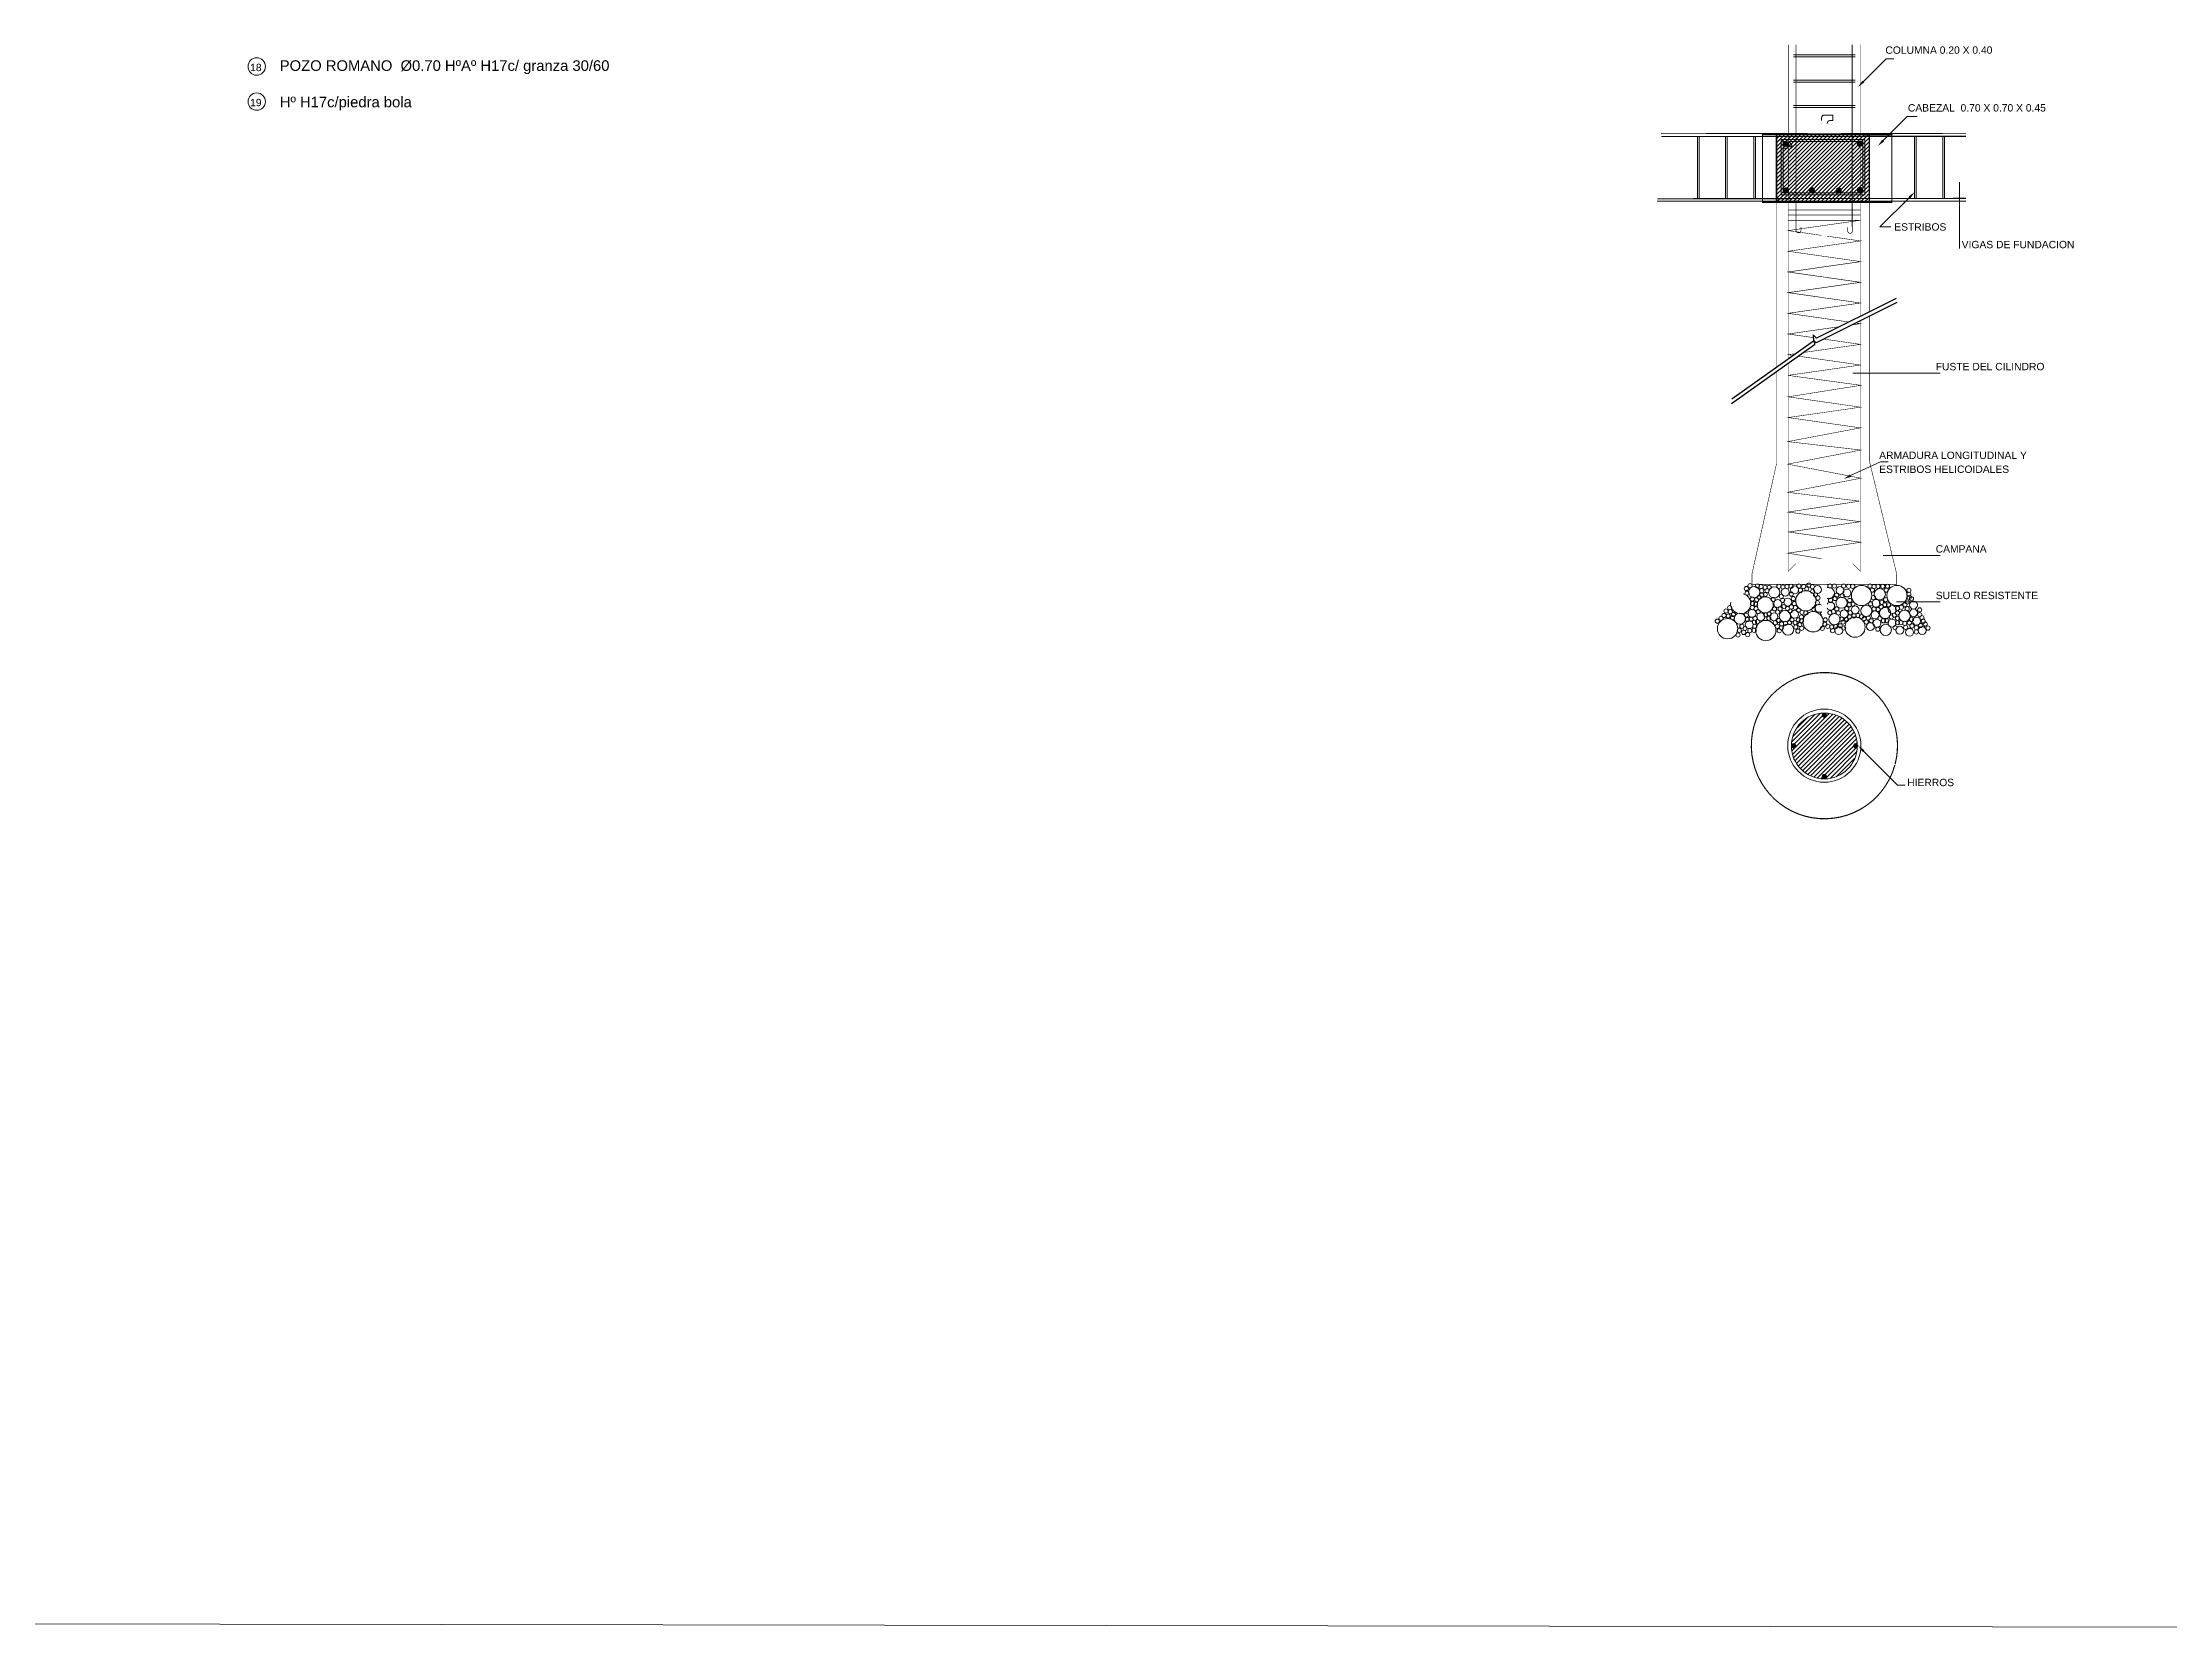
# Model space of a CAD drawing. Header units: millimetres. Extents: x 1578 to 2210, y 899 to 1032.
# Drawn here: x 2071.5 to 2114.96, y 909.39 to 941.88 of the extents above; entities that cross this region are included whole.
import ezdxf

# ---------------------------------------------------------------- set-up
doc = ezdxf.new("R2010")
doc.units = ezdxf.units.MM
doc.layers.add('COTAS', color=7, linetype='Continuous', lineweight=15)
doc.layers.add('Hatch Compactación', color=24, linetype='Continuous')
doc.styles.add('STYLE1', font='ARIAL.TTF')

# ---------------------------------------------------------------- blocks, each defined once
blk = doc.blocks.new('*X404')
at = {"color": 0}
for p, q in [((8.925914024312622, -1.9375), (8.98810502596794, -1.9375)), ((8.925962504581795, -1.940625), (8.988056545698766, -1.940625)), ((8.9261807786869, -1.934375), (8.987838271593661, -1.934375)), ((8.926327713762934, -1.94375), (8.987691336517628, -1.94375)), ((8.92677110927485, -1.93125), (8.987247941005712, -1.93125)), ((8.927021221366457, -1.946875), (8.986997828914104, -1.946875)), ((8.927704564293785, -1.928125), (8.986314485986776, -1.928125)), ((8.928066617078594, -1.95), (8.985952433201968, -1.95)), ((8.929015446902579, -1.925), (8.985003603377983, -1.925)), ((8.92950399404373, -1.953125), (8.984515056236832, -1.953125)), ((8.930760242244505, -1.921875), (8.983258808036057, -1.921875)), ((8.931399267337216, -1.95625), (8.982619782943345, -1.95625)), ((8.933033494636746, -1.91875), (8.980985555643816, -1.91875)), ((8.933864652736755, -1.959375), (8.980154397543807, -1.959375)), ((8.936006097446917, -1.915625), (8.978012952833645, -1.915625)), ((8.937110940205377, -1.9625), (8.976908110075184, -1.9625)), ((8.9375, -1.962818374752048), (8.9375, -1.914342565675498)), ((8.940041712640307, -1.9125), (8.973977337640255, -1.9125)), ((8.941624760070653, -1.965625), (8.972394290209909, -1.965625)), ((8.946279282962296, -1.909375), (8.967739767318266, -1.909375)), ((8.949400513372401, -1.96875), (8.96461853690816, -1.96875)), ((8.950000000000001, -1.968894891615369), (8.950000000000001, -1.908266048812177)), ((8.9625, -1.969206476702059), (8.9625, -1.907954463725486)), ((8.975, -1.963966300945257), (8.975, -1.913194639482288)), ((8.9875, -1.944779545179811), (8.9875, -1.932381395247735))]:
    blk.add_line(p, q, dxfattribs=at)
blk = doc.blocks.new('*X403')
at = {"color": 0}
for p, q in [((8.65, 7.518629150101525), (9.781370849898478, 8.65)), ((8.65, 7.589339828220179), (9.710660171779821, 8.65)), ((8.65, 7.660050506338834), (9.639949493661167, 8.65)), ((8.65, 7.730761184457489), (9.569238815542512, 8.65)), ((8.65, 7.801471862576143), (9.498528137423857, 8.65)), ((8.65, 7.872182540694798), (9.427817459305203, 8.65)), ((8.65, 7.942893218813452), (9.357106781186548, 8.65)), ((8.65, 8.013603896932107), (9.286396103067894, 8.65)), ((8.65, 8.084314575050762), (9.215685424949239, 8.65)), ((8.65, 8.155025253169416), (9.144974746830584, 8.65)), ((8.65, 8.225735931288073), (9.07426406871193, 8.65)), ((8.65, 8.296446609406727), (9.003553390593275, 8.65)), ((8.65, 8.367157287525382), (8.93284271247462, 8.65)), ((8.65, 8.437867965644037), (8.862132034355966, 8.65)), ((8.65, 8.508578643762691), (8.79142135623731, 8.65)), ((8.65, 8.579289321881346), (8.720710678118655, 8.65)), ((8.652081528017131, 7.45), (9.852081528017132, 8.65)), ((8.722792206135786, 7.45), (9.922792206135787, 8.65)), ((8.79350288425444, 7.45), (9.993502884254442, 8.65)), ((8.864213562373095, 7.45), (10.0642135623731, 8.65)), ((8.93492424049175, 7.45), (10.13492424049175, 8.65)), ((9.005634918610404, 7.45), (10.20563491861041, 8.65)), ((9.076345596729059, 7.45), (10.27634559672906, 8.65)), ((9.147056274847714, 7.45), (10.3, 8.602943725152286)), ((9.217766952966368, 7.45), (10.3, 8.532233047033632)), ((9.288477631085023, 7.45), (10.3, 8.461522368914977)), ((9.359188309203677, 7.45), (10.3, 8.390811690796323)), ((9.429898987322334, 7.45), (10.3, 8.320101012677668)), ((9.500609665440988, 7.45), (10.3, 8.249390334559013)), ((9.571320343559643, 7.45), (10.3, 8.178679656440359)), ((9.642031021678298, 7.45), (10.3, 8.107968978321702)), ((9.712741699796952, 7.45), (10.3, 8.037258300203048)), ((9.783452377915607, 7.45), (10.3, 7.966547622084393)), ((9.854163056034261, 7.45), (10.3, 7.895836943965739)), ((9.924873734152916, 7.45), (10.3, 7.825126265847084)), ((9.99558441227157, 7.45), (10.3, 7.754415587728429)), ((10.06629509039023, 7.45), (10.3, 7.683704909609775)), ((10.13700576850888, 7.45), (10.3, 7.61299423149112)), ((10.20771644662753, 7.45), (10.3, 7.542283553372465)), ((10.27842712474619, 7.45), (10.3, 7.471572875253811))]:
    blk.add_line(p, q, dxfattribs=at)
blk = doc.blocks.new('*X402')
at = {"color": 0}
for p, q in [((9.55121579341913, 9.171875), (9.649086830740858, 9.171875)), ((9.551224272143031, 9.168750000000001), (9.649078352016957, 9.168750000000001)), ((9.551407251044598, 9.175), (9.64889537311539, 9.175)), ((9.551432791603913, 9.165625), (9.648869832556075, 9.165625)), ((9.551801020086696, 9.178125), (9.648501604073292, 9.178125)), ((9.551843942168523, 9.1625), (9.648458681991466, 9.1625)), ((9.552402105432638, 9.18125), (9.64790051872735, 9.18125)), ((9.552462964570891, 9.159375), (9.647839659589097, 9.159375)), ((9.553218471924442, 9.184375000000001), (9.647084152235546, 9.184375000000001)), ((9.553298097264634, 9.15625), (9.647004526895355, 9.15625)), ((9.554261607519154, 9.1875), (9.646041016640835, 9.1875)), ((9.554361163151217, 9.153125000000001), (9.645941461008771, 9.153125000000001)), ((9.555547419488697, 9.190625), (9.644755204671291, 9.190625)), ((9.555668500913153, 9.15), (9.644634123246835, 9.15)), ((9.557097645175643, 9.19375), (9.643204978984345, 9.19375)), ((9.55724243200034, 9.146875), (9.643060192159648, 9.146875)), ((9.558942114277496, 9.196875), (9.641360509882492, 9.196875)), ((9.559113619161465, 9.14375), (9.641189004998523, 9.14375)), ((9.561122521640883, 9.200000000000001), (9.639180102519106, 9.200000000000001)), ((9.56132501634552, 9.140625), (9.638977607814468, 9.140625)), ((9.5625, 9.139154560970344), (9.5625, 9.201735958906362)), ((9.563699100449494, 9.203125), (9.636603523710495, 9.203125)), ((9.563938897208212, 9.137500000000001), (9.636363726951776, 9.137500000000001)), ((9.566763444038301, 9.20625), (9.633539180121687, 9.20625)), ((9.567050473854485, 9.134375), (9.633252150305504, 9.134375)), ((9.570466223533987, 9.209375), (9.629836400626, 9.209375)), ((9.570817700955269, 9.13125), (9.62948492320472, 9.13125)), ((9.575000000000001, 9.128443585639506), (9.575000000000001, 9.2124469342372)), ((9.575088830526905, 9.2125), (9.625213793633083, 9.2125)), ((9.575539836260734, 9.128125), (9.624762787899254, 9.128125)), ((9.581296067949685, 9.215625000000001), (9.619006556210303, 9.215625000000001)), ((9.581945337994897, 9.125), (9.618357286165091, 9.125)), ((9.5875, 9.123151777872572), (9.5875, 9.217738742004133)), ((9.592190079083256, 9.21875), (9.608112545076732, 9.21875)), ((9.5940146197484, 9.121875000000001), (9.606288004411589, 9.121875000000001)), ((9.600000000000001, 9.121489093341017), (9.600000000000001, 9.219401426535688)), ((9.6125, 9.123071859702504), (9.6125, 9.217818660174201)), ((9.625, 9.128263843984097), (9.625, 9.212626675892608)), ((9.637500000000001, 9.138793962114953), (9.637500000000001, 9.202096557761752))]:
    blk.add_line(p, q, dxfattribs=at)

msp = doc.modelspace()

# ---------------------------------------------------------------- hatches: boundary and pattern name
at = {"layer": 'COTAS'}
h = msp.add_hatch(dxfattribs=at)
h.set_pattern_fill('ANSI31', scale=0.02, style=0)
h.set_pattern_definition([(45, (-12.75521995304098, 0), (-0.04490128060534576, 0.04490128060534577), [])])
h.paths.add_polyline_path([(2108.577458702908, 927.4906153699399, -2.699674340250072), (2108.57710301864, 927.5465574806204, 0.9763088451828357), (2107.232376200609, 927.5143128139424, 0.982537345254545)])

# ---------------------------------------------------------------- linework, layer by layer
for p, q in [((2107.272626200609, 941.6276878139424), (2108.537626200609, 941.6276878139424)), ((2107.272626200609, 941.5874378139424), (2108.537626200609, 941.5874378139424)), ((2108.704904528388, 941.0848411417217), (2109.170126200609, 941.5500628139424)), ((2109.170126200609, 941.5500628139424), (2109.325376200609, 941.5500628139424)), ((2107.272626200609, 941.1101878139424), (2108.537626200609, 941.1101878139424)), ((2107.272626200609, 941.0699378139424), (2108.537626200609, 941.0699378139424)), ((2107.272626200609, 940.5926878139425), (2108.537626200609, 940.5926878139425)), ((2107.272626200609, 940.5524378139424), (2108.537626200609, 940.5524378139424)), ((2109.107404528388, 939.8773411417217), (2109.595986142202, 940.3695544025906)), ((2109.595986142202, 940.3695544025906), (2109.800159258113, 940.3695544025906)), ((2104.574254708228, 940.0213695832729), (2110.798338841147, 940.0270783617558)), ((2105.3134316244, 938.706400998116), (2105.3134316244, 939.971400998116)), ((2105.3134316244, 938.706400998116), (2105.3134316244, 939.971400998116)), ((2105.346224514641, 938.706400998116), (2105.346224514641, 939.971400998116)), ((2105.346224514641, 938.706400998116), (2105.346224514641, 939.971400998116)), ((2105.490126200609, 940.0198708753685), (2107.560126200608, 940.0198708753685)), ((2105.8884316244, 938.706400998116), (2105.8884316244, 939.971400998116)), ((2105.8884316244, 938.706400998116), (2105.8884316244, 939.971400998116)), ((2105.921224514641, 938.706400998116), (2105.921224514641, 939.971400998116)), ((2105.921224514641, 938.706400998116), (2105.921224514641, 939.971400998116)), ((2106.4634316244, 938.706400998116), (2106.4634316244, 939.971400998116)), ((2106.4634316244, 938.706400998116), (2106.4634316244, 939.971400998116)), ((2106.496224514641, 938.706400998116), (2106.496224514641, 939.971400998116)), ((2106.496224514641, 938.706400998116), (2106.496224514641, 939.971400998116)), ((2107.022501200609, 939.9026878139424), (2107.022501200609, 938.7699378139424)), ((2108.730251200609, 939.9026878139424), (2107.022501200609, 939.9026878139424)), ((2108.250126200609, 940.0198708753685), (2110.320126200609, 940.0198708753685)), ((2108.730251200609, 938.7699378139424), (2108.730251200609, 939.9026878139424)), ((2109.74932063469, 938.706400998116), (2109.74932063469, 939.971400998116)), ((2109.74932063469, 938.706400998116), (2109.74932063469, 939.971400998116)), ((2109.782113524931, 938.706400998116), (2109.782113524931, 939.971400998116)), ((2109.782113524931, 938.706400998116), (2109.782113524931, 939.971400998116)), ((2110.324320634691, 938.706400998116), (2110.324320634691, 939.971400998116)), ((2110.324320634691, 938.706400998116), (2110.324320634691, 939.971400998116)), ((2110.357113524931, 938.706400998116), (2110.357113524931, 939.971400998116)), ((2110.357113524931, 938.706400998116), (2110.357113524931, 939.971400998116)), ((2107.1359289096, 939.8624378139424), (2107.062751200609, 939.8624378139424)), ((2107.062751200609, 939.8624378139424), (2107.062751200609, 939.7661302284345)), ((2107.062751200609, 939.7661302284345), (2107.168381131205, 939.7661302284345)), ((2107.062751200609, 939.7258802284346), (2107.062751200609, 938.8101878139424)), ((2107.062751200609, 939.7258802284346), (2107.168381131205, 939.7258802284346)), ((2107.1359289096, 939.8624378139424), (2107.213353559508, 939.7463971356786)), ((2107.168381131205, 939.7661302284345), (2107.168381131205, 939.7258802284346)), ((2108.690001200609, 939.8624378139424), (2107.184315744656, 939.8624378139424)), ((2107.184315744656, 939.8624378139424), (2107.246835032271, 939.7687366406337)), ((2107.246835032271, 939.7687366406337), (2107.213353559508, 939.7463971356786)), ((2108.690001200609, 938.8101878139424), (2108.690001200609, 939.8624378139424)), ((2110.666582978278, 939.0301934562408), (2110.666582978278, 937.6762434044258)), ((2104.490206046011, 938.6390466455899), (2110.798338841147, 938.6437188709581)), ((2105.490126200609, 938.6398708753684), (2107.560126200608, 938.6398708753684)), ((2107.022501200609, 938.7699378139424), (2108.730251200609, 938.7699378139424)), ((2107.062751200609, 938.8101878139424), (2108.690001200609, 938.8101878139424)), ((2108.250126200609, 938.6398708753684), (2110.320126200609, 938.6398708753684)), ((2109.644963492578, 938.7184616637829), (2109.040181643642, 938.1141819973222)), ((2109.040181643642, 938.1141819973222), (2109.267040613944, 938.1141819973222)), ((2110.26904792705, 935.1301356162321), (2108.48534279066, 935.1301356162321)), ((2108.443138259338, 933.0344334461031), (2109.049677564895, 933.314374664052)), ((2109.049677564895, 933.3143746640521), (2109.208327110876, 933.3185425150214)), ((2110.26904792705, 931.4064023199853), (2109.104434435604, 931.4064023199853)), ((2110.26904792705, 930.4556611291327), (2109.382019840961, 930.4556611291327)), ((2108.704904528388, 927.4102844861632), (2109.400126200609, 926.7150628139424)), ((2109.400126200609, 926.7150628139424), (2109.555376200609, 926.7150628139424))]:
    msp.add_line(p, q, dxfattribs=at)
msp.add_lwpolyline([(1824.726837669823, 1032.18899325421), (2210.052318791099, 1032.18899325421), (2210.052318791099, 909.3884697532952), (1824.726837669823, 909.9248483848448)], close=True, dxfattribs=at)
for points, const_width in [([(2107.168090792882, 941.8375628139424), (2107.16678929876, 935.4127115982236)], 0.0115), ([(2108.475442825881, 941.8375628139424), (2108.475442825881, 938.1196271566898)], 0.01725), ([(2108.643259167387, 941.8375628139424), (2108.643259167387, 936.289748292628)], 0.0115), ([(2104.574254708228, 939.9598086211495), (2110.798338841147, 939.9652629308769)], 0.023), ([(2105.490126200609, 939.9623708753685), (2110.320126200609, 939.9623708753685)], 0.0115), ([(2106.927626200609, 939.9975628139424), (2108.825126200609, 939.9975628139424), (2108.825126200609, 938.6175628139424), (2106.927626200609, 938.6175628139424), (2106.927626200609, 939.9975628139424)], 0.02875), ([(2110.798338841147, 938.6975295890011), (2104.490206046011, 938.6894147277867)], 0.023), ([(2110.320126200609, 938.6973708753684), (2105.490126200609, 938.6973708753684)], 0.0115), ([(2106.927626200609, 938.6750628139424), (2106.927626200609, 935.2424624779932)], 0.01055568817977359), ([(2108.825126200609, 936.3806211179055), (2108.825126200609, 938.6750628139424)], 0.01055568817977359), ([(2108.644050097339, 938.2506973698099), (2107.166253752171, 938.0395836062144), (2107.847626200609, 937.942244685009)], 0.01055568817977359), ([(2107.166253752171, 938.4618111334054), (2108.644050097339, 938.4618111334054)], 0.01055568817977359), ([(2107.166253752171, 938.3562542516077), (2108.644050097339, 938.3562542516077)], 0.01055568817977359), ([(2107.166253752171, 938.2506973698099), (2108.644050097339, 938.2506973698099)], 0.01055568817977359), ([(2107.962626200609, 937.9258161135805), (2108.644050097339, 937.8284698426189), (2107.166253752171, 937.6173560790235), (2107.847626200609, 937.5200171578181)], 0.01055568817977359), ([(2107.429297802427, 938.0444040113457), (2107.429297802427, 938.1121857566758)], 0.01355634906602806), ([(2108.382305974795, 938.0353738028908), (2108.382305974795, 938.103155548221)], 0.01355634906602806), ([(2107.847626200609, 937.5200171578181), (2108.644050097339, 937.406242315428), (2107.166253752171, 937.1951285518326), (2107.962626200609, 937.0813610591986)], 0.01055568817977359), ([(2108.644050097339, 937.4048509291778), (2107.166253752171, 937.1937371655823), (2107.847626200609, 937.0963982443769)], 0.01055568817977359), ([(2107.962626200609, 937.0813610591986), (2108.644050097339, 936.984014788237), (2107.166253752171, 936.7729010246416), (2107.847626200609, 936.6755621034362)], 0.01055568817977359), ([(2107.962626200609, 937.0799696729483), (2108.644050097339, 936.9826234019868), (2107.166253752171, 936.7715096383913), (2107.962626200609, 936.6577421457574)], 0.01055568817977359), ([(2107.962626200609, 936.6591335320077), (2108.644050097339, 936.5617872610461), (2107.166253752171, 936.3506734974507), (2107.962626200609, 936.2369060048167)], 0.01055568817977359), ([(2107.962626200609, 936.6577421457574), (2108.644050097339, 936.5603958747959), (2107.166253752171, 936.3492821112004), (2107.847626200609, 936.251943189995)], 0.01055568817977359), ([(2107.166253752171, 936.5617872610461), (2107.166253752171, 936.192338174754)], 0.01055568817977359), ([(2108.644050097339, 936.4034519383495), (2108.644050097339, 936.2901434936607)], 0.01055568817977359), ([(2106.927626200609, 935.1506331067186), (2106.927626200609, 933.2768798401103), (2106.427355579587, 931.027286829839), (2106.427355579587, 930.8161730662434), (2106.955139988575, 930.8161730662434), (2109.382948269923, 930.8161730662434), (2109.382948269923, 931.027286829839), (2108.825126200609, 933.3375500075895), (2108.825126200609, 936.2910704860733)], 0.01055568817977359), ([(2108.222021228019, 936.0792698953808), (2107.166253752171, 935.9284459702596), (2107.68005320413, 935.8552555743532)], 0.01055568817977359), ([(2108.218121702819, 936.077321434102), (2107.166253752171, 935.9270545840094), (2107.680124857651, 935.8536444260836)], 0.01055568817977359), ([(2107.166253752171, 936.192338174754), (2107.166253752171, 935.6117753248665)], 0.01055568817977359), ([(2107.962626200609, 936.2369060048167), (2108.409687033316, 936.1730401715728)], 0.01055568817977359), ([(2107.962626200609, 936.2355146185664), (2108.407521530574, 936.1719581428572)], 0.01055568817977359), ([(2108.546894863319, 936.1520476667507), (2108.644050097339, 936.138168347605), (2108.46909798305, 936.1131751884207)], 0.01055568817977359), ([(2108.549060366062, 936.1531296954663), (2108.644050097339, 936.1395597338552), (2108.47299750825, 936.1151236496995)], 0.01055568817977359), ([(2108.643259167387, 936.2001976607958), (2108.643259167387, 934.9611626993247)], 0.0115), ([(2108.644050097339, 936.2005928618283), (2108.644050097339, 935.8228890884619)], 0.01055568817977359), ([(2107.328814841787, 935.5280500696208), (2107.166253752171, 935.5048270568185), (2107.274473622591, 935.4893670753299)], 0.01055568817977359), ([(2107.166253752171, 935.715940820414), (2107.166253752171, 935.412330367439)], 0.01055568817977359), ([(2107.962626200609, 935.8132870913755), (2108.644050097339, 935.715940820414), (2107.490203133123, 935.5511055398117)], 0.01055568817977359), ([(2107.737861373709, 935.8453963523611), (2107.750382028178, 935.8436076874369)], 0.01055568817977359), ([(2107.890322103643, 935.8239803935608), (2108.053172805672, 935.8021049311338)], 0.01055568817977359), ([(2108.644050097339, 935.5576054977174), (2108.644050097339, 934.9770426478299)], 0.01055568817977359), ([(2107.166770694029, 935.3208689831042), (2107.166253752171, 932.7689753795016)], 0.0115), ([(2107.847626200609, 935.4074881356131), (2108.644050097339, 935.293713293223), (2107.166253752171, 935.0825995296276), (2107.166253752171, 935.0825995296276)], 0.01055568817977359), ([(2107.381912739892, 935.4740186300013), (2107.847626200609, 935.4074881356131)], 0.01055568817977359), ([(2107.847626200609, 934.9897540668298), (2108.652626200609, 934.8800628139425), (2107.166253752171, 934.6440096383914), (2107.962626200609, 934.5302421457574)], 0.01055568817977359), ([(2107.166253752171, 935.0825995296276), (2107.166253752171, 935.0825995296276), (2107.847626200609, 934.9897540668298)], 0.01055568817977359), ([(2108.643259167387, 934.9611626993247), (2108.644050097339, 931.0800652707378), (2108.485714774642, 931.2384005934344)], 0.01055568817977359), ([(2107.962626200609, 934.5302421457574), (2108.644050097339, 934.4328958747959), (2107.166253752171, 934.2217821112004), (2107.962626200609, 934.1080146185665)], 0.01055568817977359), ([(2107.962626200609, 934.1080146185665), (2108.644050097339, 934.0106683476049), (2107.157626200609, 933.7300628139424), (2107.847626200609, 933.6504474293271)], 0.01055568817977359), ([(2107.847626200609, 933.6504474293271), (2108.652626200609, 933.5575628139425), (2107.157626200609, 933.2700628139424), (2107.962626200609, 933.1152551216347)], 0.01055568817977359), ([(2107.962626200609, 933.1152551216347), (2108.652626200609, 932.9825628139424), (2107.157626200609, 932.6950628139424), (2107.847626200609, 932.6096011249961)], 0.01055568817977359), ([(2107.847626200609, 932.1993937381471), (2107.165031520876, 932.2907055725618), (2108.622381637595, 932.5136418377999), (2108.622381637595, 932.5136418377999), (2108.622381637595, 932.5136418377999), (2108.622381637595, 932.5136418377999), (2108.622381637595, 932.5136418377999), (2108.622381637595, 932.5136418377999), (2108.622381637595, 932.5136418377999), (2108.622381637595, 932.5136418377999)], 0.0115), ([(2107.166253752171, 932.7689753795016), (2107.166253752171, 931.0800652707378), (2107.324589074868, 931.2384005934344)], 0.01055568817977359), ([(2107.847626200609, 932.6096011249961), (2108.622381637595, 932.5136418377999)], 0.01055568817977359), ([(2107.962626200609, 931.772239499654), (2107.178160806574, 931.884174698413), (2108.635510923294, 932.0939970782086), (2107.847626200609, 932.1993937381471)], 0.0115), ([(2107.847626200609, 931.3377835875846), (2107.165031520876, 931.4514160533793), (2108.648640134513, 931.6743523186173), (2107.962626200609, 931.772239499654)], 0.0115)]:
    msp.add_lwpolyline(points, dxfattribs=dict(at, const_width=const_width))
for points, const_width in [([(2107.328017354318, 941.8375628139424), (2107.327625184432, 938.0444040113457, 1), (2107.429297802427, 938.0444040113457, -1), (2107.429297802427, 938.0444040113457, 1)], 0.01355634906602806), ([(2108.475442825881, 938.1771271566898), (2108.48397859279, 938.0353738028908, -1), (2108.382305974795, 938.0353738028908, 1), (2108.382305974795, 938.0353738028908, -1)], 0.01355634906602806), ([(2109.351348239448, 927.1415268211413, 322.2698202065756), (2109.346538743719, 927.1236286067075, 322.2698202065756)], 0.023)]:
    msp.add_lwpolyline(points, format="xyb", dxfattribs=dict(at, const_width=const_width))
msp.add_lwpolyline([(2107.847626200609, 940.2850628139424), (2107.847626200609, 940.3425628139424, -0.4142135623730955), (2107.905126200609, 940.4000628139424), (2108.077626200609, 940.4000628139424), (2108.077626200609, 940.2850628139424), (2108.020126200609, 940.2850628139424, 0.4142135623730951), (2107.962626200609, 940.2275628139424, 1)], format="xyb", dxfattribs=at)
at = {"layer": 'COTAS', "const_width": 0.023}
msp.add_lwpolyline([(2106.640126200609, 939.9975628139424), (2106.640126200609, 938.6175628139424), (2109.285126200609, 938.6175628139424), (2109.285126200609, 939.9975628139424)], close=True, dxfattribs=at)
at = {"layer": 'COTAS', "ltscale": 0.05}
for centre in [(2075.879551414952, 941.3911273640217), (2075.879551414952, 940.674161675184)]:
    msp.add_circle(centre, 0.1779922244536465, dxfattribs=at)
at = {"layer": 'COTAS'}
for centre, radius in [((2107.11804030132, 939.8115567790496), 0.05241012758739935), ((2108.631104757821, 939.8113182773129), 0.05241012758739935), ((2107.121897480708, 938.8581885819923), 0.05241012758739935), ((2107.648757915934, 938.862042411428), 0.05241012758739935), ((2108.199715982931, 938.8581885819923), 0.05241012758739935), ((2108.631582031442, 938.8695117399773), 0.05241012758739935), ((2107.905126200609, 927.5200628139424), 0.7475000000000004), ((2107.905126200609, 927.5143128139424), 0.6727500000000003), ((2107.904124025807, 928.1433008275966), 0.04293768794236656), ((2107.279704940489, 927.5183793050584), 0.04293768794236656), ((2108.544704940489, 927.5183793050584), 0.04293768794236656), ((2107.904124025807, 926.8930969099857), 0.04293768794236656)]:
    msp.add_circle(centre, radius, dxfattribs=at)
at = {"layer": 'COTAS', "color": 7}
for centre, radius in [((2106.3112457913, 930.7291183550072), 0.0427117987023687), ((2106.387996256312, 930.7866334488897), 0.0427117987023687), ((2106.473330073088, 930.6571364520747), 0.115), ((2106.535101480065, 930.7802428543336), 0.0427117987023687), ((2106.611852087204, 930.7674617509289), 0.0427117987023687), ((2106.694998400612, 930.7546806475241), 0.0427117987023687), ((2106.778144856147, 930.7546806475241), 0.0427117987023687), ((2106.88266636024, 930.6507458575187), 0.115), ((2106.976417151327, 930.7738523454849), 0.0427117987023687), ((2107.059563606862, 930.7610711563727), 0.0427117987023687), ((2107.14270992027, 930.7674617509289), 0.0427117987023687), ((2107.225856375805, 930.7738523454849), 0.0427117987023687), ((2107.298335433839, 930.7017949731403), 0.08131727983645354), ((2107.385753296351, 930.7802428543336), 0.0427117987023687), ((2107.481691590806, 930.7674617509289), 0.0427117987023687), ((2107.545650359025, 930.7227277604511), 0.0427117987023687), ((2107.590421439927, 930.7994146380017), 0.0427117987023687), ((2107.660776198669, 930.7674617509289), 0.0427117987023687), ((2107.765234640813, 930.708185481989), 0.08131727983645354), ((2108.018945414395, 930.7802428543336), 0.0427117987023687), ((2108.108487718327, 930.7802428543336), 0.0427117987023687), ((2108.225737857264, 930.6890137840281), 0.08131727983645354), ((2108.300364022983, 930.7802428543336), 0.0427117987023687), ((2108.402698023707, 930.7738523454849), 0.0427117987023687), ((2108.485844479242, 930.7738523454849), 0.0427117987023687), ((2108.666487392252, 930.5868704425524), 0.2073191983391797), ((2108.837617846571, 930.7802428543336), 0.0427117987023687), ((2108.920764302106, 930.7674617509289), 0.0427117987023687), ((2109.003910615515, 930.7738523454849), 0.0427117987023687), ((2109.099848909969, 930.7738523454849), 0.0427117987023687), ((2109.195787062297, 930.7738523454849), 0.0427117987023687), ((2109.3892216721, 930.5868704425524), 0.2073191983391797), ((2105.972264120764, 930.339293801235), 0.0427117987023687), ((2106.324037488093, 930.6332598652032), 0.0427117987023687), ((2106.432767479341, 930.5118390828823), 0.0427117987023687), ((2106.432767479341, 930.339293801235), 0.0427117987023687), ((2106.439163327737, 930.422371101927), 0.0427117987023687), ((2106.503122095956, 930.4095899985222), 0.0427117987023687), ((2106.509517944352, 930.3201221032742), 0.0427117987023687), ((2106.522309783272, 930.4990579794775), 0.0427117987023687), ((2106.573476712571, 930.5501824788039), 0.0427117987023687), ((2106.697626200609, 930.3950628139424), 0.1626345596729057), ((2106.624643783997, 930.6843843645296), 0.0427117987023687), ((2106.624643783997, 930.5949164692815), 0.0427117987023687), ((2106.701394391136, 930.6076975726863), 0.0427117987023687), ((2106.733373775245, 930.6843843645296), 0.0427117987023687), ((2106.861291311682, 930.5054484883262), 0.0427117987023687), ((2106.886874847395, 930.3137315087181), 0.0427117987023687), ((2106.952958057033, 930.4206100125768), 0.08131727983645354), ((2107.002000687039, 930.3137315087181), 0.0427117987023687), ((2107.027584222752, 930.5693541767647), 0.0427117987023687), ((2107.053167616338, 930.4862767903654), 0.0427117987023687), ((2107.106459129183, 930.6570609826625), 0.08131727983645354), ((2107.078751152051, 930.3648560080445), 0.0427117987023687), ((2107.157626200609, 930.4525628139424), 0.08131727983645354), ((2107.15550175919, 930.3201221032742), 0.0427117987023687), ((2107.232252224201, 930.6140881672424), 0.0427117987023687), ((2107.232252224201, 930.3520749046397), 0.0427117987023687), ((2107.270627598834, 930.524620186287), 0.0427117987023687), ((2107.289815144023, 930.422371101927), 0.0427117987023687), ((2107.315398679736, 930.339293801235), 0.0427117987023687), ((2107.528020976855, 930.4782307636362), 0.2073191983391797), ((2107.379357447955, 930.2881692162013), 0.0427117987023687), ((2107.417732822587, 930.6907749590856), 0.0427117987023687), ((2107.667172047065, 930.6716032611248), 0.0427117987023687), ((2107.686359734382, 930.300950319606), 0.0427117987023687), ((2107.724734966888, 930.6013069781303), 0.0427117987023687), ((2107.763110199393, 930.4415427998878), 0.0427117987023687), ((2107.775901896186, 930.5374013753991), 0.0427117987023687), ((2108.031737111188, 930.4862767903654), 0.0427117987023687), ((2108.12127941512, 930.524620186287), 0.0427117987023687), ((2108.159654647625, 930.5949164692815), 0.0427117987023687), ((2108.159654647625, 930.3137315087181), 0.0427117987023687), ((2108.257780303322, 930.4398571799497), 0.115), ((2108.268384638873, 930.5821352801695), 0.0427117987023687), ((2108.36644723262, 930.6378892847017), 0.08131727983645354), ((2108.364322791201, 930.3201221032742), 0.0427117987023687), ((2108.415489862627, 930.3968088951174), 0.0427117987023687), ((2108.421885711024, 930.4862767903654), 0.0427117987023687), ((2108.492240327639, 930.4095899985222), 0.0427117987023687), ((2108.532740001564, 930.2927986356999), 0.08131727983645354), ((2108.763054742801, 930.2737024071512), 0.115), ((2108.850409543365, 930.4159805930782), 0.0427117987023687), ((2108.888784917997, 930.6971655536416), 0.0427117987023687), ((2108.907972463187, 930.5437918842479), 0.0427117987023687), ((2108.920764302106, 930.3137315087181), 0.0427117987023687), ((2108.961263976032, 930.4270005214256), 0.08131727983645354), ((2109.038077502992, 930.6124024615971), 0.115), ((2109.003910615515, 930.300950319606), 0.0427117987023687), ((2109.06786952586, 930.3520749046397), 0.0427117987023687), ((2109.074265374257, 930.4479333944438), 0.0427117987023687), ((2109.14680749424, 930.2289685023809), 0.115), ((2109.144619990872, 930.3968088951174), 0.0427117987023687), ((2109.157411829792, 930.4990579794775), 0.0427117987023687), ((2109.170203526585, 930.6971655536416), 0.0427117987023687), ((2109.214974749614, 930.3968088951174), 0.0427117987023687), ((2109.293849656045, 930.2991892302559), 0.08131727983645354), ((2109.400455205873, 930.3265126121229), 0.0427117987023687), ((2109.477205670885, 930.3456843100837), 0.0427117987023687), ((2109.553956278024, 930.3968088951174), 0.0427117987023687), ((2109.598727358926, 930.4543239889998), 0.0427117987023687), ((2109.598727358926, 930.3201221032742), 0.0427117987023687), ((2109.632741288263, 930.6914448474625), 0.0427117987023687), ((2109.632741288263, 930.6117899255806), 0.0427117987023687), ((2109.64159919932, 930.5498360498351), 0.0427117987023687), ((2109.685888612476, 930.5232843520697), 0.0427117987023687), ((2109.726710851659, 930.3924687945718), 0.08131727983645354), ((2109.854188922554, 930.2931700666386), 0.0427117987023687), ((2105.717546022457, 930.0630556955002), 0.0427117987023687), ((2105.929051202881, 929.9094703336607), 0.2073191983391797), ((2105.793179512901, 930.1220144434028), 0.0427117987023687), ((2105.857138281119, 930.1795296229925), 0.0427117987023687), ((2105.895513655752, 930.2689975182404), 0.0427117987023687), ((2105.940284736654, 930.1667484338805), 0.0427117987023687), ((2105.985055959683, 930.2562164148358), 0.0427117987023687), ((2106.029827040586, 930.1347956325149), 0.0427117987023687), ((2106.049014727902, 930.1987013209533), 0.0427117987023687), ((2106.179119767708, 930.1139382289088), 0.115), ((2106.169299344223, 929.877194153971), 0.0427117987023687), ((2106.221703487369, 929.9558597563115), 0.0427117987023687), ((2106.285662255587, 929.9175163603899), 0.0427117987023687), ((2106.3112457913, 930.1859201318412), 0.0427117987023687), ((2106.330433336489, 930.0964522365932), 0.0427117987023687), ((2106.370933010415, 929.9924419771756), 0.08131727983645354), ((2106.381889067458, 929.8683435880491), 0.0427117987023687), ((2106.428496072363, 930.2225023527054), 0.08131727983645354), ((2106.407183943628, 930.102842745442), 0.0427117987023687), ((2106.470468178025, 929.877194153971), 0.0427117987023687), ((2106.477538560243, 930.0389371427108), 0.0427117987023687), ((2106.48393440864, 929.9558597563115), 0.0427117987023687), ((2106.490330399163, 930.1220144434028), 0.0427117987023687), ((2106.541497328462, 930.0517182461156), 0.0427117987023687), ((2106.709348544679, 929.8711269377391), 0.2073191983391797), ((2106.554289167382, 930.2562164148358), 0.0427117987023687), ((2106.6075805381, 930.1522061554182), 0.08131727983645354), ((2106.707790239532, 930.1923107263973), 0.0427117987023687), ((2106.771749007751, 930.1220144434028), 0.0427117987023687), ((2106.778144856147, 930.2114824243581), 0.0427117987023687), ((2106.876207449895, 930.1522061554182), 0.08131727983645354), ((2106.906062392584, 930.0325465481548), 0.0427117987023687), ((2106.944437767217, 929.9558597563115), 0.0427117987023687), ((2106.950833615614, 930.2498258202796), 0.0427117987023687), ((2106.963625312407, 930.0772805386324), 0.0427117987023687), ((2106.984226877189, 929.8683435880491), 0.0427117987023687), ((2107.027584222752, 929.9239068692386), 0.0427117987023687), ((2107.100126200609, 930.1650628139424), 0.115), ((2107.033980071149, 930.0069842556379), 0.0427117987023687), ((2107.164084968827, 929.890268447935), 0.115), ((2107.11073053616, 930.01976544475), 0.0427117987023687), ((2107.193876991695, 930.0325465481548), 0.0427117987023687), ((2107.206668830615, 930.2689975182404), 0.0427117987023687), ((2107.245044063121, 930.0900616420372), 0.0427117987023687), ((2107.298335433839, 930.2033307404519), 0.08131727983645354), ((2107.30900283134, 930.0325465481548), 0.0427117987023687), ((2107.321794528133, 929.9430785671994), 0.0427117987023687), ((2107.365116910501, 929.8594930221274), 0.0427117987023687), ((2107.372961599558, 930.0900616420372), 0.0427117987023687), ((2107.404940983668, 929.9942031522331), 0.0427117987023687), ((2107.436920367777, 930.1475767359196), 0.0427117987023687), ((2107.436920367777, 930.0708899440764), 0.0427117987023687), ((2107.443316216174, 929.9175163603899), 0.0427117987023687), ((2107.449712206697, 930.2434352257236), 0.0427117987023687), ((2107.675126200609, 930.0500628139424), 0.2073191983391797), ((2107.526462671708, 930.2306541223189), 0.0427117987023687), ((2107.865444200118, 929.9175163603899), 0.0427117987023687), ((2107.916611271544, 930.0005937467891), 0.0427117987023687), ((2107.92300711994, 930.0900616420372), 0.0427117987023687), ((2107.974174191366, 929.9558597563115), 0.0427117987023687), ((2108.018945414395, 930.237044716875), 0.0427117987023687), ((2108.110675079568, 930.101157125504), 0.115), ((2108.057320646901, 929.9430785671994), 0.0427117987023687), ((2108.073749510786, 929.8683435880491), 0.0427117987023687), ((2108.08930003101, 930.2562164148358), 0.0427117987023687), ((2108.134071111912, 929.9494691617555), 0.0427117987023687), ((2108.200154321551, 929.8710211948548), 0.08131727983645354), ((2108.191634031735, 930.2306541223189), 0.0427117987023687), ((2108.230009406368, 929.9686408597163), 0.0427117987023687), ((2108.261988790477, 930.102842745442), 0.0427117987023687), ((2108.308884312798, 930.2097212493006), 0.08131727983645354), ((2108.28757232619, 930.0453276515595), 0.0427117987023687), ((2108.300364022983, 929.9239068692386), 0.0427117987023687), ((2108.357926942805, 930.0964522365932), 0.0427117987023687), ((2108.532173865291, 929.9414231350263), 0.2073191983391797), ((2108.421885711024, 930.1475767359196), 0.0427117987023687), ((2108.434677407816, 930.237044716875), 0.0427117987023687), ((2108.511428014955, 930.1731390284365), 0.0427117987023687), ((2108.59457447049, 930.1795296229925), 0.0427117987023687), ((2108.664929087105, 930.1539673304757), 0.0427117987023687), ((2108.71609615853, 930.109233339998), 0.0427117987023687), ((2108.760867239433, 930.0453276515595), 0.0427117987023687), ((2108.805638462462, 930.1284050379588), 0.0427117987023687), ((2108.846138136387, 929.9540985812541), 0.08131727983645354), ((2108.863201382284, 930.0708899440764), 0.0427117987023687), ((2108.942076288715, 930.1905495513398), 0.08131727983645354), ((2108.980451521221, 930.0180042696926), 0.08131727983645354), ((2108.997514767118, 929.898344662429), 0.0427117987023687), ((2109.042285990147, 930.1220144434028), 0.0427117987023687), ((2109.159599191033, 929.883877853379), 0.115), ((2109.112640606762, 930.0708899440764), 0.0427117987023687), ((2109.182995223377, 930.0708899440764), 0.0427117987023687), ((2109.287453807648, 930.0243948642486), 0.08131727983645354), ((2109.272537527309, 930.1475767359196), 0.0427117987023687), ((2109.336496437655, 930.1859201318412), 0.0427117987023687), ((2109.349288134448, 929.9302974637947), 0.0427117987023687), ((2109.400455205873, 930.2306541223189), 0.0427117987023687), ((2109.400455205873, 930.1220144434028), 0.0427117987023687), ((2109.400455205873, 930.0325465481548), 0.0427117987023687), ((2109.447350728195, 929.8774117894109), 0.08131727983645354), ((2109.470809822489, 930.0325465481548), 0.0427117987023687), ((2109.543351942472, 930.1714533227912), 0.115), ((2109.547560429627, 930.01976544475), 0.0427117987023687), ((2109.566747974816, 929.9366880583507), 0.0427117987023687), ((2109.646989652148, 929.8348840842767), 0.08131727983645354), ((2109.64159919932, 930.0276535175202), 0.0427117987023687), ((2109.685888612476, 930.0984578734802), 0.0427117987023687), ((2109.726710851659, 930.2331588651007), 0.08131727983645354), ((2109.694746523533, 929.9656996417747), 0.0427117987023687), ((2109.788716229056, 930.0649983697078), 0.08131727983645354), ((2109.7833256341, 929.9302974637947), 0.0427117987023687), ((2109.7833256341, 929.8417918902836), 0.0427117987023687), ((2109.854188922554, 930.1958139272058), 0.0427117987023687), ((2109.903869072793, 929.8702862622567), 0.08131727983645354), ((2109.871904744668, 929.9745502076966), 0.0427117987023687), ((2109.898478477838, 930.1338601371675), 0.0427117987023687), ((2109.925052211008, 930.0630556955002), 0.0427117987023687), ((2109.969341766292, 930.0011018197547), 0.0427117987023687), ((2110.022489090506, 929.9214468978728), 0.0427117987023687), ((2106.142725611053, 929.7798380145381), 0.0427117987023687), ((2106.257878454791, 929.8329413243619), 0.0427117987023687), ((2106.337599512175, 929.78868858046), 0.0427117987023687)]:
    msp.add_circle(centre, radius, dxfattribs=at)
for centre, radius, start, end in [((2107.995549239924, 930.6379647541139), 0.115, 253.3641880320217, 106.6358119679782), ((2106.197678114675, 930.4207156697538), 0.2073191983391797, 172.4913672338351, 76.62307329244263), ((2107.797214024922, 930.3247515227728), 0.08131727983645354, 51.68794049982906, 308.3120595001709), ((2108.033861552608, 930.3694854275432), 0.08131727983645354, 208.8343858841496, 151.1656141158504), ((2107.871840190641, 930.2178730189141), 0.0427117987023687, 124.5354282237143, 235.4645717762857)]:
    msp.add_arc(centre, radius, start, end, dxfattribs=at)
at = {"layer": 'COTAS'}
for points in [[(2108.723200916351, 941.0665447537584), (2108.686608140425, 941.1031375296848), (2108.595126200609, 940.9750628139424)], [(2109.125700916351, 939.8590447537584), (2109.089108140425, 939.8956375296848), (2108.997626200608, 939.7675628139424)], [(2109.626674705579, 938.7367656495535), (2109.663252279578, 938.7001576780124), (2109.754787407202, 938.8281943857796)], [(2108.45398138968, 933.0109399970291), (2108.432295128996, 933.0579268951769), (2108.302177564895, 932.9693746640521)], [(2108.686608140425, 927.3919880982), (2108.723200916351, 927.4285808741264), (2108.595126200609, 927.5200628139424)]]:
    msp.add_solid(points, dxfattribs=at)
at = {"layer": 'Hatch Compactación'}
for points in [[(2109.387542644736, 936.5720910226438), (2107.737755793988, 935.747748152044), (2107.700831239854, 935.7896799009079), (2107.704652317251, 935.7037619705661), (2106.01098816025, 934.498120987803)], [(2109.373744072501, 936.6547469731173), (2107.742780929574, 935.8398096747178), (2107.677440136946, 935.9140110773171), (2107.683380134871, 935.7804486615377), (2106.016635930995, 934.5939707451989)]]:
    msp.add_lwpolyline(points, dxfattribs=at)

# ---------------------------------------------------------------- block references
at = {"layer": 'COTAS', "color": 7, "xscale": 1.150000000000091, "yscale": 1.149999999999977, "zscale": 1.15}
msp.add_blockref('*X403', (2096.980126200609, 930.0500628139424), dxfattribs=at)
at = {"layer": 'COTAS'}
for name, p, xscale, yscale, zscale in [('*X402', (2096.840627119663, 929.9941641221699), 1.070546999475482, 1.070546999475368, 1.070546999475335), ('*X402', (2098.353691576165, 929.9939256204332), 1.070546999475482, 1.070546999475368, 1.070546999475335), ('*X402', (2096.844484299051, 929.0407959251125), 1.070546999475482, 1.070546999475368, 1.070546999475335), ('*X402', (2097.371344734277, 929.0446497545482), 1.070546999475482, 1.070546999475368, 1.070546999475335), ('*X402', (2097.922302801274, 929.0407959251125), 1.070546999475482, 1.070546999475368, 1.070546999475335), ('*X402', (2098.354168849785, 929.0521190830975), 1.070546999475482, 1.070546999475368, 1.070546999475335), ('*X404', (2095.543450881113, 930.8185418764916), 1.380000000000109, 1.379999999999995, 1.38), ('*X404', (2094.919031795796, 930.1936203539534), 1.380000000000109, 1.379999999999995, 1.38), ('*X404', (2096.184031795796, 930.1936203539534), 1.380000000000109, 1.379999999999995, 1.38), ('*X404', (2095.543450881113, 929.5683379588808), 1.380000000000109, 1.379999999999995, 1.38)]:
    msp.add_blockref(name, p, dxfattribs=dict(at, xscale=xscale, yscale=yscale, zscale=zscale))

# ---------------------------------------------------------------- texts
at = {"layer": 'COTAS', "ltscale": 0.1, "style": 'STYLE1'}
for s, height, p in [('COLUMNA 0.20 X 0.40', 0.1506170561586948, (2109.152435678518, 941.6507716064368)), ('POZO ROMANO  Ø0.70 HºAº H17c/ granza 30/60', 0.2162662996282521, (2076.350807759484, 941.3013444293961)), ('Hº H17c/piedra bola', 0.2162662996282521, (2076.350807759485, 940.5577805840604)), ('CABEZAL  0.70 X 0.70 X 0.45 ', 0.1506170561586948, (2109.612589493968, 940.4712499117979)), ('ESTRIBOS', 0.1506170561586948, (2109.333986313363, 938.0393346934932)), ('VIGAS DE FUNDACION', 0.1506170561586948, (2110.711479722398, 937.6792413178966)), ('FUSTE DEL CILINDRO', 0.1506170561586948, (2110.180798062458, 935.1871891533058)), ('ARMADURA LONGITUDINAL Y ', 0.1506170561586948, (2109.02608940051, 933.3751682824375)), ('ESTRIBOS HELICOIDALES', 0.1506170561586948, (2109.02608940051, 933.0906388526253)), ('CAMPANA', 0.1506170561586948, (2110.180798062458, 931.463455857059)), ('SUELO RESISTENTE', 0.1506170561586948, (2110.180798062458, 930.5127146662064)), ('HIERROS', 0.1506170561586948, (2109.598198493129, 926.6930249648801))]:
    msp.add_text(s, height=height, dxfattribs=at).set_placement(p)
at = {"layer": 'COTAS', "ltscale": 0.1, "char_height": 0.15, "attachment_point": 5, "style": 'STYLE1'}
for s, insert in [('18', (2075.861992374182, 941.3705856929763)), ('19', (2075.861992374182, 940.6536200041386))]:
    msp.add_mtext(s, dxfattribs=dict(at, insert=insert))

doc.saveas('drawing.dxf')
